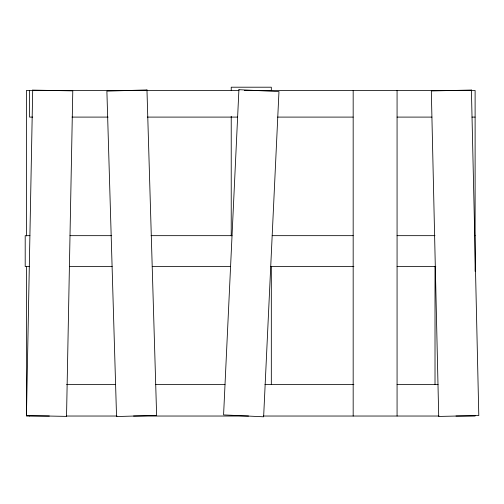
<?xml version="1.0" encoding="UTF-8"?>
<svg xmlns="http://www.w3.org/2000/svg" width="504" height="504" viewBox="0 0 504 504"><rect width="100%" height="100%" fill="white"/><g stroke="black" fill="none" stroke-linecap="round" stroke-linejoin="round"><path stroke-width="0.76" d="M238.934 90.462L26.422 90.462L26.422 235.948M244.289 90.462L475.114 90.462L475.114 271.335M32.71 117.098L29.566 117.098L29.566 90.462M72.015 117.098L108.089 117.098M147.307 117.098L237.623 117.098M277.622 117.098L353.172 117.098M397.07 117.098L431.915 117.098M471.964 117.098L475.114 117.098M29.919 235.664L25.2 235.664L25.2 266.566L29.566 266.566M70.006 235.664L111.724 235.664M151.049 235.664L232.067 235.664M272.179 235.664L353.197 235.664M397.07 235.664L434.996 235.664M474.718 235.664L475.114 235.664M69.413 266.566L112.19 266.566M152.208 266.566L230.574 266.566M270.446 266.566L353.909 266.566M397.07 266.566L435.796 266.566M66.566 384.602L115.599 384.602M155.516 384.602L225.011 384.602M264.934 384.602L353.884 384.602M397.07 384.602L438.115 384.602M49.316 416.033L26.422 416.033L26.422 266.616M66.541 416.033L116.997 416.033M133.528 416.033L248.522 416.033M263.409 416.033L438.946 416.033M455.969 416.033L475.114 416.033L475.114 415.617M435.015 266.616L435.015 384.577M397.07 90.462L397.07 416.033M353.172 90.462L353.172 416.033M271.322 90.348L271.322 87.205L231.229 87.205L231.229 90.348M271.322 266.566L271.322 384.565M231.229 116.311L231.229 235.885M29.566 415.68L29.566 416.033M32.697 90.103L26.447 415.617L66.534 416.386L72.784 90.871L32.697 90.103M238.915 89.693L223.581 414.905L263.636 416.795L278.97 91.583L238.915 89.693M146.966 89.939L106.886 91.123L116.544 416.556L156.624 415.365L146.966 89.939M471.416 90.046L431.323 90.953L438.713 416.443L478.8 415.535L471.416 90.046"/></g></svg>
